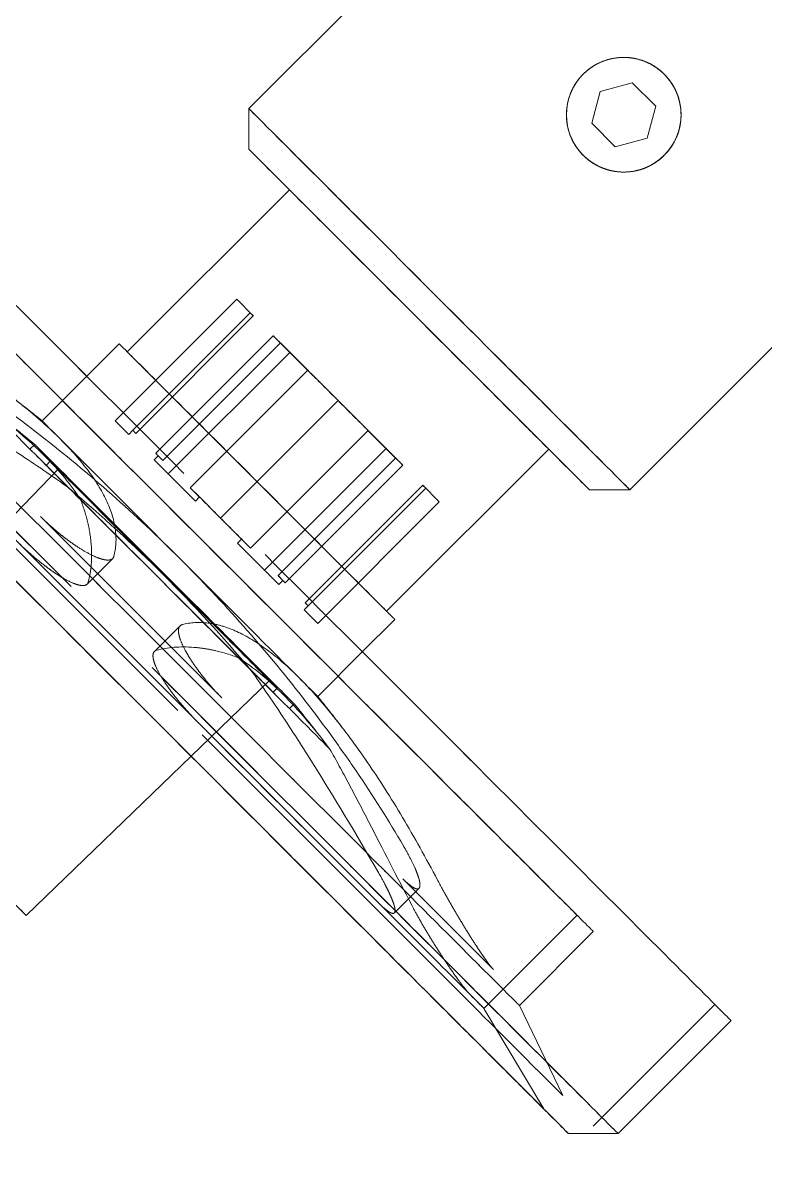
# Model space of a CAD drawing. Header units: millimetres. Extents: x -46397 to 283259, y -8690 to 23983.
# Drawn here: x 188569.5 to 188639.9, y -2192.1 to -2083.8 of the extents above; entities that cross this region are included whole.
import ezdxf

# ---------------------------------------------------------------- set-up
doc = ezdxf.new("R2010")
doc.units = ezdxf.units.MM
doc.linetypes.add('CENTER', pattern=[2, 1.25, -0.25, 0.25, -0.25])
doc.layers.add('mDƯỜNG TÂM', color=8, linetype='CENTER', lineweight=0)

# ---------------------------------------------------------------- blocks, each defined once
blk = doc.blocks.new('hhg')
at = {"layer": 'mDƯỜNG TÂM', "color": 8, "ltscale": 50}
for p, q in [((473.5372441760555, -657.0962291379328), (508.7773914966674, -621.8560818173355)), ((505.2416447065771, -653.829818721133), (505.2416233936674, -653.8298400340645)), ((505.2418969668506, -653.8295664608813), (505.2418756539118, -653.8295877738128)), ((509.8967104951444, -654.6419554974491), (506.8658543221536, -655.4540709613502)), ((509.896740668657, -654.6419253239364), (506.8658844956663, -655.4540407878376)), ((509.8969538948149, -654.6417120977785), (506.8661215189204, -655.4538211852705)), ((509.8969840683276, -654.6416819242659), (506.8661278953368, -655.453797388167)), ((509.896740668657, -654.6419253239364), (509.8967104951444, -654.6419554974491)), ((512.1154512042413, -656.8606962065605), (509.8967104951444, -654.6419554974564)), ((512.1154813777539, -656.8606660330406), (509.896740668657, -654.6419253239364)), ((509.8969538948149, -654.6417120977785), (509.8969840683276, -654.6416819242659)), ((512.1156946039409, -656.8604528068754), (509.8969538948149, -654.6417120977712)), ((512.1157247774536, -656.86042263337), (509.8969840683276, -654.6416819242659)), ((506.8658543221536, -655.4540709613575), (506.0537388582306, -658.4849271343628)), ((506.8658844956663, -655.4540407878376), (506.0537690317724, -658.4848969608429)), ((506.8660977218242, -655.4538275616796), (506.0539822579012, -658.484683734685)), ((506.8661278953368, -655.453797388167), (506.0540124314139, -658.4846535611723)), ((506.8658844956663, -655.4540407878376), (506.8658543221536, -655.4540709613502)), ((506.8660977218242, -655.4538275616796), (506.8661278953368, -655.453797388167)), ((473.5372441757645, -660.9392007759088), (473.5372441756772, -657.0962291390897)), ((511.3033357403474, -659.8915523795658), (512.1154512042413, -656.8606962065605)), ((511.30336591386, -659.8915222060459), (512.1154813777539, -656.8606660330406)), ((511.3035855164344, -659.891285182799), (512.1156946039409, -656.8604528068827)), ((511.3036093135306, -659.8912788063753), (512.1157247774536, -656.86042263337)), ((512.1154813777539, -656.8606660330406), (512.1154512042413, -656.8606962065533)), ((512.1156946039409, -656.8604528068754), (512.1157247774536, -656.8604226333628)), ((506.0537690317724, -658.4848969608502), (506.0537388582597, -658.4849271343628)), ((508.2724795673275, -660.7036678434597), (506.0537388582597, -658.4849271343555)), ((506.0537690317724, -658.4848969608502), (508.2725097408402, -660.7036376699543)), ((506.0539822579012, -658.484683734685), (506.0540124314139, -658.4846535611723)), ((506.0539822579012, -658.484683734685), (508.2727229670272, -660.7034244437891)), ((508.2727531405399, -660.7033942702765), (506.0540124314139, -658.4846535611723)), ((509.6611775637721, -693.2201625256421), (544.9013248843839, -657.9800152050375)), ((508.2724795673275, -660.7036678434597), (511.3033357403474, -659.8915523795586)), ((508.2725097408402, -660.703637669947), (511.30336591386, -659.8915222060459)), ((508.2727229670272, -660.7034244437891), (511.303579140018, -659.891308979888)), ((508.2727531405399, -660.7033942702765), (511.3036093135306, -659.8912788063753)), ((511.30336591386, -659.8915222060459), (511.3033357403474, -659.8915523795586)), ((511.303579140018, -659.891308979888), (511.3036093135306, -659.8912788063753)), ((508.2725097408402, -660.703637669947), (508.2724795673275, -660.7036678434597)), ((508.2727229670272, -660.7034244437891), (508.2727531405399, -660.7033942702765)), ((512.927587981656, -661.5157619940219), (512.9275666688336, -661.5157833068442)), ((512.9278402420459, -661.5155097336537), (512.9278189291945, -661.5155310464761)), ((462.0083581543877, -680.1540300705601), (477.3802158130857, -664.7821724118694)), ((460.855437774444, -686.687110742314), (472.384352685156, -675.1581958315874)), ((473.9607031056948, -676.734511677525), (472.384352685156, -675.1581958315874)), ((472.384352685156, -675.1581958315874), (473.960668531101, -676.7345462521043)), ((462.5269004873699, -687.5899508960574), (473.6715139377629, -676.4453374456425)), ((462.8160853586451, -687.879129424553), (473.9607031056948, -676.7345116775177)), ((475.8522106903838, -678.6259777751839), (464.707592943334, -689.7705955222191)), ((475.8521346287744, -678.6260538368151), (477.4284504746902, -680.2024042573321)), ((477.4285611109226, -680.2022936211215), (475.8522106903838, -678.6259777751839)), ((458.1656600857095, -682.4595394844582), (461.2397349380772, -679.3854646320979)), ((476.5320162667194, -679.3057749401996), (465.3873985196988, -690.4503926872276)), ((479.1312598101213, -681.9052070680555), (476.5319317937829, -679.3058594131435)), ((476.5320162667194, -679.3057749401996), (479.1313639216241, -681.9051029565526)), ((462.0083292654599, -680.1540589595024), (462.0083581543877, -680.1540300705601)), ((465.8996462001815, -691.7312085318335), (477.4285611109226, -680.202293621107)), ((477.4284504746902, -680.2024042573321), (481.9917264595279, -684.7656802421698)), ((481.9918370957603, -684.7655696059592), (477.4285611109226, -680.2022936211142)), ((467.9867461746035, -693.0497207035878), (479.1313639216241, -681.9051029565526)), ((453.9337167958729, -686.6914827742876), (458.1656600857095, -682.4595394844582)), ((470.8472193487105, -695.9101873529871), (481.9918370957603, -684.7655696059519)), ((481.9917264595279, -684.7656802421698), (486.5550024443655, -689.3289562270074)), ((486.5551130805979, -689.3288455907968), (481.9918370957603, -684.7655696059592)), ((460.855437774444, -686.687110742314), (462.1426033236785, -687.9742480597415)), ((462.142575091857, -687.9742762915484), (460.855437774444, -686.6871107423067)), ((462.1426033236785, -687.9742480597415), (462.5269004873699, -687.5899508960429)), ((462.8160507840803, -687.8791639991468), (462.5268722555484, -687.5899791278571)), ((462.5269004873699, -687.5899508960574), (462.8160853586451, -687.8791294245602)), ((484.8523037451378, -687.6260427800662), (473.7076859981171, -698.7706605270942)), ((487.4515472885396, -690.225474907922), (484.8521996336349, -687.6261468915691)), ((484.8523037451378, -687.6260427800662), (487.4516317615053, -690.2253904349782)), ((462.1425750918861, -687.9742762915484), (462.1426033236785, -687.9742480597415)), ((462.8160853586451, -687.8791294245602), (462.8160507840803, -687.8791639991396)), ((452.785197336867, -689.3771908880808), (453.2369661569828, -688.9254220679941)), ((464.7075168817246, -689.7706715838358), (464.707592943334, -689.7705955222191)), ((464.9353071021615, -689.9984668005636), (464.7075168817246, -689.7706715838358)), ((464.7075929433631, -689.7705955222191), (464.9353881600837, -689.9983857426414)), ((475.0261981698568, -700.8577605015162), (486.5551130805979, -689.3288455907896)), ((486.5550024443655, -689.3289562270147), (488.1313528649043, -690.9052720729378)), ((488.1314289265429, -690.9051960113211), (486.5551130805979, -689.3288455907896)), ((486.6033766311302, -704.7490485472954), (501.9752342898282, -689.3771908886047)), ((454.3223859916907, -690.9143795428754), (454.7066831553821, -690.530082379184)), ((464.5510099384701, -690.382763964255), (464.5510909963632, -690.3826829063328)), ((465.899535563949, -691.7313191680514), (464.5510099384701, -690.382763964255)), ((468.4659449106257, -694.297728514699), (464.5510099384701, -690.3827639642623)), ((464.9353881600837, -689.9983857426341), (464.5510909963923, -690.3826829063255)), ((464.5510909963923, -690.3826829063255), (465.8996462001815, -691.7312085318335)), ((464.5510909963923, -690.3826829063255), (468.466055546829, -694.2976178784738)), ((464.9353071021615, -689.9984668005636), (465.3873140467331, -690.4504771601787)), ((465.3873985196988, -690.4503926872349), (464.9353881600837, -689.9983857426414)), ((476.3070140144555, -701.3700081820061), (487.4516317615053, -690.2253904349709)), ((476.9868111794931, -702.049813758349), (488.1314289265138, -690.9051960113211)), ((448.2764666038565, -698.7026059934287), (455.4503907978651, -691.2737900216962)), ((468.4659449105966, -694.297728514699), (465.899535563949, -691.7313191680514)), ((465.8996462001815, -691.7312085318335), (468.466055546829, -694.2976178784738)), ((467.9866420631006, -693.0498248150907), (468.8502420743171, -693.9134313510076)), ((468.8503527105204, -693.9133207147897), (467.9867461746035, -693.0497207035805)), ((490.0228950241581, -692.7967035960173), (478.8782772771374, -703.9413213430453)), ((490.3120692560624, -693.0858927639274), (479.1674558056402, -704.2305062143423)), ((490.0228604495933, -692.7967381706112), (491.599210870103, -694.3730540165343)), ((491.599210870103, -694.3730540165343), (490.0228950241872, -692.7967035960028)), ((468.466055546829, -694.2976178784811), (468.8503527105204, -693.9133207147897)), ((470.8471087125072, -695.9102979891977), (468.8502420743171, -693.9134313510076)), ((468.8503527105204, -693.9133207147897), (470.8472193487105, -695.9101873529871)), ((505.8182059257815, -693.2201625259404), (509.6611775626079, -693.2201625260204)), ((468.466055546829, -694.2976178784957), (468.4659449105966, -694.2977285147063)), ((480.0702959593909, -705.9019689272609), (491.599210870103, -694.3730540165343)), ((470.8471087125072, -695.910297989205), (470.8472193487105, -695.9101873529944)), ((472.8439753506973, -697.9071646273878), (470.8471087125072, -695.9102979891977)), ((470.8472193487105, -695.9101873529871), (472.8440859869006, -697.9070539911845)), ((472.4596781870059, -698.2914617910865), (472.4597888232092, -698.2913511548759)), ((476.3746427374426, -702.2063967632421), (472.4596781870059, -698.2914617910792)), ((475.0260875336535, -700.8578711377413), (472.4596781870059, -698.2914617910938)), ((472.8440859869006, -697.9070539911845), (472.4597888232092, -698.2913511548759)), ((472.4597888232092, -698.2913511548759), (475.0261981698568, -700.8577605015162)), ((472.4597888232092, -698.2913511548832), (476.3747237953648, -702.2063157053126)), ((472.8439753506973, -697.9071646273878), (473.7075818866142, -698.770764638597)), ((473.7076859981171, -698.7706605270942), (472.8440859869006, -697.9070539911845)), ((460.6282099495875, -699.745473237519), (458.203156510659, -702.1705266764402)), ((476.3746427374426, -702.2063967632421), (475.0260875336535, -700.857871137734)), ((475.0261981698568, -700.8577605015234), (476.3747237953648, -702.2063157053199)), ((476.3069295415189, -701.37009265495), (476.758939901134, -701.8220995995507)), ((476.7590209590562, -701.8220185416212), (476.3070140144555, -701.3700081819989)), ((476.3747237953648, -702.2063157053199), (476.3746427374426, -702.2063967632421)), ((476.3747237953648, -702.2063157053126), (476.7590209590562, -701.8220185416212)), ((476.9867351178546, -702.0498898199803), (476.758939901134, -701.822099599558)), ((476.7590209590562, -701.8220185416212), (476.9868111794931, -702.0498137583418)), ((476.9868111794931, -702.049813758349), (476.9867351178546, -702.0498898199803)), ((478.8782427025726, -703.9413559176392), (478.8782772771374, -703.9413213430526)), ((479.1674275738478, -704.230534446142), (478.8782427025726, -703.9413559176392)), ((478.8782772771665, -703.9413213430453), (479.1674558056402, -704.2305062143278)), ((478.7831586419488, -704.6148033780191), (478.7831304101564, -704.6148316098261)), ((480.0702959593909, -705.9019689272609), (478.7831304101564, -704.6148316098333)), ((479.1674558056402, -704.230506214335), (478.7831586419488, -704.6148033780264)), ((478.7831586419488, -704.6148033780191), (480.0702959593909, -705.9019689272609)), ((486.6033477422025, -704.7490774362304), (486.6033766311302, -704.7490485472954)), ((467.0119507439085, -706.129179472402), (464.5868739769212, -708.5542562393966)), ((484.2978672172467, -708.5917466159881), (487.3719420696143, -705.517671763635)), ((480.06592392741, -712.8236899058174), (484.2978672172467, -708.5917466159881)), ((468.0548007082543, -718.4809400978265), (475.4836166799942, -711.3070159038252)), ((475.8430271588149, -712.4350207100142), (476.2273243225063, -712.0507235463228)), ((477.3802158136386, -713.9722093648161), (477.8319846336963, -713.5204405447366)), ((452.4143160375534, -733.5847805768863), (468.0548007082543, -718.4809400978265)), ((489.6762194321491, -731.0086477175137), (487.3357713992591, -733.3490957504255)), ((495.8353816835443, -742.4012974661455), (504.6653144361626, -733.571364713549)), ((499.1868729123089, -742.1241835469846), (506.2025030909572, -735.1085533683436)), ((495.8353816777526, -742.4012974482976), (501.495540243166, -751.92223167263)), ((499.1868729103298, -742.1241835358305), (503.3153814928082, -750.6676956166266)), ((506.2025030911609, -753.5548172256968), (517.731418001873, -742.0259023149774)), ((508.5559845116222, -754.2757131148101), (519.2686066566675, -743.563090969772)), ((503.8490216677601, -754.2757131157414), (508.5559845085372, -754.2757131158432))]:
    blk.add_line(p, q, dxfattribs=at)
for centre, radius, start, end in [((344.72083490761, -822.0365717939931), 173.9130434825741, 51.09918916982293, 52.30187912028894), ((344.7208349068242, -822.036571794968), 171.7391304402878, 50.81206682246898, 52.39474257062734), ((344.7208349074936, -822.0365717942404), 171.7391304392808, 37.60525743012399, 39.1879331779819), ((344.7208349077846, -822.0365717939931), 173.9130434824435, 37.69813667340108, 38.9008108303583)]:
    blk.add_arc(centre, radius, start, end, dxfattribs=at)
at = {"layer": 'mDƯỜNG TÂM', "color": 8, "ltscale": 50, "extrusion": (-2.391524499757962e-16, 2.391524499510722e-16, -0.9999999999999998)}
blk.add_ellipse((531.7582644755894, -634.9991422261155), major_axis=(18.06196669385136, -18.06196669385137), ratio=6.543008012455753e-06, start_param=1.201766566286625e-07, end_param=3.825859427976181, dxfattribs=at)
at = {"layer": 'mDƯỜNG TÂM', "color": 8, "ltscale": 50, "extrusion": (-4.292464070022489e-12, -4.291910572761325e-12, -1)}
blk.add_ellipse((531.7582644756185, -634.9991422261082), major_axis=(18.06196669385371, -18.06196669384854), ratio=6.543007831809464e-06, start_param=-2.457325999233616, end_param=-0.6842666540628994, dxfattribs=at)
at = {"layer": 'mDƯỜNG TÂM', "color": 8, "ltscale": 50}
for centre, major_axis, ratio, start_param, end_param in [((471.2314611942857, -695.525945507412), (-48.03714546236379, 48.03714546238438), 6.543007996211029e-06, -1.201774217918228e-07, 3.141592533412371), ((471.2314611942857, -695.5259455074047), (48.03714546236893, -48.03714546237924), 6.543007996211379e-06, -1.75838010818552e-10, 3.141592653413955), ((509.0845950312505, -657.6728116704617), (3.842971880081746, -3.842971393893269), 0.9999999999785946, -0.0245065149833863, 3.14159259033295), ((509.0845950312505, -657.6728116704617), (-3.842971636992961, 3.842971636992965), 0.9999999999785945, 1.634248292236627e-16, 3.096437920100171), ((491.5992108699284, -675.1581958317911), (18.06196669385492, -18.0619666938519), 6.543008006630667e-06, -6.543245366863459e-06, 3.141592653352332), ((491.5992108699284, -675.1581958317911), (-18.06196669385189, 18.06196669385493), 6.543008132676963e-06, 6.543043298987833e-06, 3.141586110616996), ((460.5188390492694, -706.2385676524354), (48.03714546236807, -48.03714546238126), 6.543007957638564e-06, -6.543003681080961e-06, 3.141592653594054), ((460.5188390492694, -706.2385676524427), (-48.03714546237094, 48.03714546237838), 6.5430080198771e-06, 6.543067559782084e-06, 3.141586110641468), ((489.6777250514424, -677.0796816502698), (-16.14048087533494, 16.1404808753864), 6.543007496317101e-06, 7.136291434012391e-11, 0.7045474185240024), ((489.6777250514715, -677.079681650248), (16.14048087535702, -16.14048087535733), 6.543008119957398e-06, -0.7045474183805824, 3.141592653662024), ((509.084595025226, -657.6728116640079), (3.841936076213085, -3.844006931258271), 0.9999999999785949, -0.04488529939234986, -0.02423701766278854), ((458.1653576288081, -708.5920490728895), (45.68366404187724, -45.68366404187722), 6.543008022298794e-06, -1.352598723815608, 3.141592653606442), ((489.6777250514715, -677.079681650248), (16.14048087535854, -16.14048087535777), 6.543007610177588e-06, -2.437045235383439, -0.7045474186991689), ((489.6777250514715, -677.0796816502407), (-12.29750923836642, 12.29750923836643), 6.543008039721089e-06, -1.198272432390013e-07, 3.14159253376255), ((489.6777250514715, -677.079681650248), (12.29750923837285, -12.29750923836257), 6.543008039722461e-06, 3.590446329546891e-10, 3.141592653948838), ((458.1653576288081, -708.5920490728822), (43.33018262137897, -43.33018262137905), 6.543008044108562e-06, -1.340539151296008, 3.141592653573818), ((481.9917817774694, -684.7656249239517), (-8.454537601224613, 8.454537601263477), 6.543007969686713e-06, 0.1784512939210037, 0.3178310685872334), ((481.9917817775859, -684.7656249239735), (-8.454537601329424, 8.454537601290461), 6.54300799534755e-06, -0.3178310680309471, -0.1784512933646948), ((481.9917817764217, -684.765624924461), (8.454537600198323, -8.454537601347903), 6.542939938954358e-06, -2.383561521944785, -2.272846396530733), ((481.9917817782261, -684.7656249230131), (-8.454537601609891, 8.454537600460329), 6.542939938699069e-06, -0.8687462576745384, -0.7580311322619813), ((474.3058385038166, -692.4515681978737), (-13.06610356576681, 13.06610356576682), 6.543008015110832e-06, -1.204920732078563e-07, 3.14159253309772), ((474.3058385038166, -692.4515681978737), (13.06610356576552, -13.06610356576553), 6.543008015112126e-06, 1.469236355212993e-11, 3.141592653604485), ((481.9917817775859, -684.765624924119), (8.454537601359347, -8.454537601396988), 6.543001513653904e-06, -1.915943808802255, -1.570796326947764), ((481.9917817777023, -684.7656249240026), (-8.454537601398114, 8.454537601358316), 6.543000927472648e-06, -1.5707963267949, -1.22564884494041), ((465.0827065752237, -701.6747001264521), (-16.13022969560547, 16.13022969562051), 6.543008063341221e-06, -1.007333986452363, -0.03986356481379749), ((481.9917817775859, -684.7656249241263), (8.454537601398114, -8.454537601358316), 6.543000927472648e-06, -1.5707963267949, -1.22564884494041), ((481.9917817777023, -684.7656249240026), (-8.454537601359347, 8.454537601396988), 6.543001513653904e-06, -1.915943808802255, -1.570796326947764), ((466.9998203616415, -699.7575863400634), (-13.0661035657661, 13.06610356576611), 6.543008015111476e-06, -1.570796326794898, 0.5235987755982587), ((470.8471640303032, -695.9102426708341), (-8.454537601071163, 8.454537601110022), 6.54300796966102e-06, 0.1784512933773498, 0.3178310680475562), ((470.8471640306525, -695.9102426711106), (-8.454537601432358, 8.454537601393396), 6.543007995399202e-06, -0.3178310685102002, -0.1784512938464243), ((466.9998203616415, -699.7575863400707), (13.06610356576123, -13.06610356577014), 6.543007818296949e-06, -2.617993877848011, -0.523598775454738), ((465.0827065752528, -701.6747001264521), (12.29750923836719, -12.29750923836852), 6.543008012384632e-06, -1.570796326794897, 4.71238898038469), ((465.5344753953395, -701.2229313063726), (12.29750923836719, -12.29750923836851), 6.543008012384629e-06, -1.570796326794897, 4.71238898038469), ((470.8471640297503, -695.9102426718673), (8.45453760075713, -8.454537601906708), 6.542939938942114e-06, -2.383561521587832, -2.272846396179271), ((470.8471640312928, -695.9102426701647), (-8.454537601793882, 8.454537600644317), 6.542939938556683e-06, -0.8687462570327051, -0.7580311316235266), ((481.9917817772366, -684.7656249252905), (8.454537601347962, -8.454537600198398), 6.542939938849254e-06, -0.8687462573603222, -0.7580311319462698), ((481.9917817786918, -684.765624923486), (-8.454537600460306, 8.454537601609887), 6.54293993901424e-06, -2.383561521577231, -2.272846396164674), ((470.8471640305361, -695.9102426711543), (8.454537601359347, -8.454537601396988), 6.543001513653904e-06, -1.915943808802255, -1.570796326947764), ((470.8471640306525, -695.9102426710306), (-8.454537601398114, 8.454537601358316), 6.543000927472648e-06, -1.5707963267949, -1.22564884494041), ((481.9917817777605, -684.7656249242136), (8.454537601263539, -8.454537601224578), 6.543007995372275e-06, -0.3178310680321079, -0.1784512933658781), ((481.9917817777314, -684.7656249241045), (8.454537601290417, -8.454537601329276), 6.543007969635787e-06, 0.1784512933735409, 0.3178310680397931), ((465.0827065752528, -701.6747001264594), (16.13022969561454, -16.13022969562235), 6.543007581510452e-06, -2.054531537666625, -1.087061116028512), ((462.3879575403989, -704.3694491612987), (35.73963622401868, -35.73963622401638), 6.543007689408056e-06, -1.813654714385249, -1.327937938630929), ((470.8471640305361, -695.9102426711543), (8.454537601398114, -8.454537601358316), 6.543000927472648e-06, -1.5707963267949, -1.22564884494041), ((470.8471640306525, -695.9102426710378), (-8.454537601359347, 8.454537601396988), 6.543001513653904e-06, -1.915943808802255, -1.570796326947764), ((458.1653576287208, -708.5920490729841), (45.68366404189575, -45.68366404189469), 6.543005712420418e-06, -1.788993929760658, -1.352598723835527), ((458.1653576288372, -708.5920490728749), (43.33018262140383, -43.33018262140445), 6.543008289690294e-06, -1.801053502311999, -1.340539151282665), ((466.9998203616415, -699.7575863400634), (13.06610356576568, -13.06610356576569), 6.543008015222747e-06, -0.5235987753951292, 1.570796326998028), ((470.8471640298376, -695.9102426719473), (8.454537601906724, -8.454537600757158), 6.542939938521881e-06, -0.8687462573547364, -0.7580311319461751), ((470.847164031642, -695.9102426704994), (-8.454537600495192, 8.454537601644775), 6.542939938882191e-06, -2.383561521559743, -2.272846396149471), ((470.8471640308562, -695.9102426713944), (8.454537601110106, -8.454537601071147), 6.54300799530717e-06, -0.3178310685044554, -0.1784512938342491), ((470.8471640306525, -695.9102426711179), (8.454537601314115, -8.454537601352975), 6.543007969735633e-06, 0.1784512938843434, 0.317831068548762), ((465.0827065752819, -701.6747001264375), (16.13022969559533, -16.1302296956305), 6.543007615390187e-06, 0.03986356488801614, 1.007333986526582), ((442.7934710811824, -723.9639356205225), (9.620844956368872, -9.620844956359953), 6.543007824682356e-06, -0.3594811034450753, 3.141592715635187), ((462.3879575403407, -704.3694491613569), (35.7396362240715, -35.73963622394318), 6.543008960904697e-06, 0.2807403876428341, 0.7664571778994664)]:
    blk.add_ellipse(centre, major_axis=major_axis, ratio=ratio, start_param=start_param, end_param=end_param, dxfattribs=at)
for centre, major_axis, ratio in [((509.0848686044337, -657.6725380972712), (-3.842971636989748, 3.842971636990162), 0.9999999999785946), ((468.9256782121374, -697.8317284895456), (-37.27682487880057, 37.27682487880459), 6.543008012409299e-06), ((468.9256782121374, -697.8317284895456), (-35.73963622400468, 35.73963622400854), 6.543008012409299e-06), ((459.7025462835736, -707.054860418124), (-43.61283521155592, 43.61283521156061), 6.5430080124093e-06), ((461.9100480335183, -704.8473586681866), (-37.27682487880057, 37.27682487880459), 6.543008012409299e-06), ((474.3058385038166, -692.4515681978737), (-12.2975092383672, 12.29750923836852), 6.5430080124093e-06), ((465.0827065752528, -701.6747001264521), (-10.7603205835713, 10.76032058357246), 6.5430080124093e-06), ((465.4670037389442, -701.2904029627607), (-10.7603205835713, 10.76032058357246), 6.5430080124093e-06), ((465.4670037389442, -701.2904029627607), (-10.0166129410642, 10.01661294106528), 6.543008012409296e-06)]:
    blk.add_ellipse(centre, major_axis=major_axis, ratio=ratio, dxfattribs=at)
at = {"layer": 'mDƯỜNG TÂM', "color": 8, "ltscale": 50, "extrusion": (-8.141502059754945e-13, -8.135879848491324e-13, -1)}
blk.add_ellipse((460.0957454595482, -706.6616612421421), major_axis=(35.73963622400819, -35.73963622401105), ratio=6.543007984544208e-06, start_param=-2.375135490052779, end_param=-0.7664571779163587, dxfattribs=at)
at = {"layer": 'mDƯỜNG TÂM', "color": 8, "ltscale": 50, "extrusion": (5.126499439607811e-12, 5.126984335464308e-12, -1)}
blk.add_ellipse((460.0957454595482, -706.6616612421421), major_axis=(35.73963622400009, -35.73963622401384), ratio=6.54300806126083e-06, start_param=-0.2807403877788621, end_param=1.327937938859847, dxfattribs=at)
at = {"layer": 'mDƯỜNG TÂM', "color": 8, "ltscale": 50}
for points, knots in [([(512.2681441793102, -662.0774919698815), (512.5018192060525, -661.908453968179), (512.7233672600414, -661.7198149453761), (513.1772893400048, -661.2662672219813), (513.4031760480138, -660.9918156173226), (513.8024300582474, -660.3945764859964), (513.9701677557605, -660.0798014256725), (514.173482086946, -659.5889500787089), (514.2333110149484, -659.421944354086), (514.3368092184537, -659.0810037340634), (514.3805120156903, -658.9064673750181), (514.484477803926, -658.3832868407262), (514.519083606865, -658.0318524652175), (514.5197073655727, -657.3233052252253), (514.4846171582467, -656.9642893921628), (514.347207990766, -656.270255031006), (514.2452864620136, -655.9315295008128), (513.9728878170718, -655.2708532026154), (513.8038565153256, -654.9540988926601), (513.410673060629, -654.3640532406862), (513.1836385350325, -654.0862105286287), (512.6765925370855, -653.5784961803802), (512.4018866468978, -653.3532121202079), (511.8113193743629, -652.9581183618066), (511.4918385850324, -652.7872675729668), (510.8353178688558, -652.5154556513589), (510.4967876900046, -652.412633452841), (509.9732959546964, -652.3082075191705), (509.7954459173488, -652.2817641058136), (509.4416291265807, -652.2468353543154), (509.264916024491, -652.238132352657), (508.7352665245708, -652.2377665126478), (508.3818564111134, -652.2717741834131), (507.6799076577881, -652.4105052079758), (507.3410280490643, -652.5131311716905), (506.6864194150839, -652.7829195225713), (506.3676818206441, -652.952305339335), (505.7726431352785, -653.348955705027), (505.4963121718902, -653.5751512558345), (505.2416447071882, -653.8298187205291)], [0.01488503739189216, 0.01488503739189216, 0.01488503739189216, 0.01488503739189216, 0.01567504898108966, 0.01567504898108966, 0.01665473954240778, 0.01665473954240778, 0.0176344301037259, 0.0176344301037259, 0.01812427538438497, 0.01812427538438497, 0.01861412066504405, 0.01861412066504405, 0.0195938112263622, 0.0195938112263622, 0.02057350178768035, 0.02057350178768035, 0.02155319234899851, 0.02155319234899851, 0.02253288291031666, 0.02253288291031666, 0.02351257347163482, 0.02351257347163482, 0.02449226403295297, 0.02449226403295297, 0.02547195459427112, 0.02547195459427112, 0.02645164515558928, 0.02645164515558928, 0.02694149043624836, 0.02694149043624836, 0.02743133571690743, 0.02743133571690743, 0.02841102627822556, 0.02841102627822556, 0.02939071683954369, 0.02939071683954369, 0.03037040740086181, 0.03037040740086181, 0.03135009796217994, 0.03135009796217994, 0.03135009796217994, 0.03135009796217994]), ([(505.2418756544939, -653.8295877732162), (505.4965431191958, -653.5749203085215), (505.7718677956145, -653.3497214793097), (506.3620478238154, -652.9556616380942), (506.6807423768332, -652.7854429836952), (507.0501715624414, -652.6328306138312), (507.0906760637881, -652.616661981112), (507.1313226729108, -652.6009978678485)], [0, 0, 0, 0, 0.000979690561318095, 0.000979690561318095, 0.00195938112263619, 0.00195938112263619, 0.002079547551765901, 0.002079547551765901, 0.002079547551765901, 0.002079547551765901]), ([(507.8765994293499, -652.3737695983145), (507.9260002513474, -652.3625138414791), (507.9755953478161, -652.35193858618), (508.3733893655008, -652.2728751436152), (508.7321169518982, -652.237733823451), (509.1449766985606, -652.2377824902724), (509.2044168162392, -652.2387562545046), (509.2638131702552, -652.2407022338521)], [0.002798905799232684, 0.002798905799232684, 0.002798905799232684, 0.002798905799232684, 0.002939071683954284, 0.002939071683954284, 0.00391876224527238, 0.00391876224527238, 0.0040836765536927, 0.0040836765536927, 0.0040836765536927, 0.0040836765536927]), ([(509.9554257842829, -652.3079325944127), (510.0173511108733, -652.3179937233872), (510.0792318484746, -652.3291467665185), (510.4914692155435, -652.4108198112008), (510.832924751041, -652.5144295835853), (511.3234407077543, -652.7170682997894), (511.4838025598146, -652.7926384807288), (511.7981350702175, -652.9601623285707), (511.9529628703021, -653.0527282640032), (512.1612129070272, -653.191713989152), (512.2196832268673, -653.2324127707689), (512.2772300370561, -653.2741644787748)], [0.004725561338387446, 0.004725561338387446, 0.004725561338387446, 0.004725561338387446, 0.004898452806590474, 0.004898452806590474, 0.005878143367908569, 0.005878143367908569, 0.006367988648567617, 0.006367988648567617, 0.006857833929226663, 0.006857833929226663, 0.007053299616827189, 0.007053299616827189, 0.007053299616827189, 0.007053299616827189]), ([(505.2416447071882, -653.8298187205291), (504.9869772425154, -654.0844861852311), (504.761778413289, -654.3598108616497), (504.5087535711355, -654.7387639871667), (504.454924110003, -654.8245335618267), (504.4034315467579, -654.911905869194)], [0, 0, 0, 0, 0.000979690561318095, 0.000979690561318095, 0.00125811373651714, 0.00125811373651714, 0.00125811373651714, 0.00125811373651714]), ([(504.5242998848262, -654.7165145927866), (504.5369719176088, -654.6969572038579), (504.5497682862915, -654.6774863552055), (504.7610126390064, -654.3605862013137), (504.987208189792, -654.0842552379181), (505.2418756544939, -653.8295877732162)], [0.03030658903649551, 0.03030658903649551, 0.03030658903649551, 0.03030658903649551, 0.03037040740086181, 0.03037040740086181, 0.03135009796217994, 0.03135009796217994, 0.03135009796217994, 0.03135009796217994]), ([(512.7705068187206, -653.6784258107145), (512.8231079156685, -653.7269822839662), (512.8747765050211, -653.7766021402276), (513.1770978723071, -654.0785611250976), (513.4074454430374, -654.3591584820169), (513.6442000933457, -654.7138108838335), (513.682222169009, -654.7732233726783), (513.7190443401341, -654.8332992459764)], [0.007639937078394683, 0.007639937078394683, 0.007639937078394683, 0.007639937078394683, 0.007837524490544766, 0.007837524490544766, 0.008817215051862868, 0.008817215051862868, 0.009011730714117375, 0.009011730714117375, 0.009011730714117375, 0.009011730714117375]), ([(503.7048320649483, -658.4419981926258), (503.6936104362831, -658.3635567905949), (503.6841007970215, -658.2849261139636), (503.6588922882802, -658.0295721926159), (503.6501892866218, -657.8528590905044), (503.6498234466126, -657.3232095905987), (503.6838311173778, -656.9697994771486), (503.8225621419551, -656.2678507238234), (503.9251881056698, -655.9289711150777), (504.0719549343921, -655.5728592482774), (504.0840947794495, -655.5441180611306), (504.0964980306453, -655.5154518626005)], [0.02672428101208977, 0.02672428101208977, 0.02672428101208977, 0.02672428101208977, 0.02694149043624836, 0.02694149043624836, 0.02743133571690743, 0.02743133571690743, 0.02841102627822556, 0.02841102627822556, 0.02939071683954369, 0.02939071683954369, 0.02947694388634281, 0.02947694388634281, 0.02947694388634281, 0.02947694388634281]), ([(504.0615222892375, -655.5978468664325), (503.9256032914273, -655.9268837742056), (503.8232605066441, -656.2653568988317), (503.7540936106816, -656.6133581563918), (503.7540876103449, -656.6133883473158), (503.7540816102992, -656.6134185383198)], [0.001959475147166179, 0.001959475147166179, 0.001959475147166179, 0.001959475147166179, 0.002939071683954284, 0.002939071683954284, 0.002939156676199356, 0.002939156676199356, 0.002939156676199356, 0.002939156676199356]), ([(504.2198516923818, -655.2500238633584), (504.1629490095656, -655.3642114966278), (504.1100724446878, -655.480321368399), (504.0615483813453, -655.5977837026803), (504.0615353351459, -655.5978152845128), (504.0615222892375, -655.5978468664325)], [0.001609768695944107, 0.001609768695944107, 0.001609768695944107, 0.001609768695944107, 0.00195938112263619, 0.00195938112263619, 0.001959475147166179, 0.001959475147166179, 0.001959475147166179, 0.001959475147166179]), ([(514.0229971548542, -655.4027917626081), (514.051881135325, -655.4656627786098), (514.0796069227508, -655.5291757770683), (514.1744297284167, -655.7581729285666), (514.235027104849, -655.9277954296631), (514.3381232615793, -656.2684076902879), (514.3810241931933, -656.4402328670185), (514.4843293434824, -656.9602391146473), (514.519577401923, -657.314837829028), (514.519639901293, -657.7294658988103), (514.5187379779527, -657.7870595340137), (514.5169294223888, -657.8445185467572)], [0.009606256327875519, 0.009606256327875519, 0.009606256327875519, 0.009606256327875519, 0.00979690561318097, 0.00979690561318097, 0.01028675089384003, 0.01028675089384003, 0.01077659617449908, 0.01077659617449908, 0.0117562867358172, 0.0117562867358172, 0.01191475573072974, 0.01191475573072974, 0.01191475573072974, 0.01191475573072974]), ([(503.7540816102992, -656.6134185383198), (503.6849259805458, -656.9613946737227), (503.6497907610319, -657.3200906746861), (503.6498740672832, -658.0268101072143), (503.6840331593121, -658.3786117360432), (503.8228767451947, -659.0794122815496), (503.9264865175646, -659.4208678170689), (504.1291252337687, -659.9113837737605), (504.2046954146936, -660.071745625828), (504.3722192625573, -660.3860781362382), (504.4647851979826, -660.5409059363374), (504.7628170610114, -660.9874636410896), (504.9880581300822, -661.2618778847464), (505.4906180590624, -661.7650409383277), (505.7712154159963, -661.9953885090581), (506.3630188039097, -662.390457606125), (506.6757078800583, -662.5576018550273), (507.1702298625314, -662.7623727944228), (507.3398523636279, -662.8229701708624), (507.6804646242526, -662.9260663276145), (507.8522898009978, -662.9689672592212), (508.3722960486193, -663.0722724095031), (508.7268947630073, -663.1075204679291), (509.4406913554121, -663.1076280628113), (509.7923864599725, -663.0728778762059), (510.4860581604007, -662.9356621815605), (510.8317021742114, -662.8313640283959), (511.1601867007266, -662.6956254203906)], [0.002939156676199356, 0.002939156676199356, 0.002939156676199356, 0.002939156676199356, 0.00391876224527238, 0.00391876224527238, 0.004898452806590474, 0.004898452806590474, 0.005878143367908569, 0.005878143367908569, 0.006367988648567617, 0.006367988648567617, 0.006857833929226663, 0.006857833929226663, 0.007837524490544766, 0.007837524490544766, 0.008817215051862868, 0.008817215051862868, 0.00979690561318097, 0.00979690561318097, 0.01028675089384003, 0.01028675089384003, 0.01077659617449908, 0.01077659617449908, 0.0117562867358172, 0.0117562867358172, 0.01273597729713532, 0.01273597729713532, 0.01371558735006179, 0.01371558735006179, 0.01371558735006179, 0.01371558735006179]), ([(504.4995225038147, -660.5899792949131), (504.3306918668677, -660.3244169937752), (504.1834305573138, -660.0413922119915), (503.927512585331, -659.4232609348837), (503.8246903868276, -659.0847307560325), (503.7356994607544, -658.6386153834464), (503.7189171735954, -658.5404558857554), (503.7048320649483, -658.4419981926258)], [0.02460683702411826, 0.02460683702411826, 0.02460683702411826, 0.02460683702411826, 0.02547195459427112, 0.02547195459427112, 0.02645164515558928, 0.02645164515558928, 0.02672428101208977, 0.02672428101208977, 0.02672428101208977, 0.02672428101208977]), ([(514.4447226918419, -658.5718857311658), (514.4360096285818, -658.6237586166753), (514.4265424069599, -658.6755228544862), (514.3477134772984, -659.0740297296506), (514.2434038188076, -659.4197020531283), (514.0918549435155, -659.7864299771536), (514.0756445865554, -659.8244329889203), (514.059017416148, -659.862219718947)], [0.01259007088684263, 0.01259007088684263, 0.01259007088684263, 0.01259007088684263, 0.01273597729713532, 0.01273597729713532, 0.01371566785845343, 0.01371566785845343, 0.01382964660831973, 0.01382964660831973, 0.01382964660831973, 0.01382964660831973]), ([(505.521745904698, -661.7763191137128), (505.4265145789832, -661.6936448982888), (505.3339697641786, -661.6075001825666), (504.9905531143595, -661.2645356031135), (504.7652690541872, -660.9898297129184), (504.5446194344549, -660.660013203953), (504.5218818128342, -660.625149389969), (504.4995225038147, -660.5899792949131)], [0.02316694379487368, 0.02316694379487368, 0.02316694379487368, 0.02316694379487368, 0.02351257347163482, 0.02351257347163482, 0.02449226403295297, 0.02449226403295297, 0.02460683702411826, 0.02460683702411826, 0.02460683702411826, 0.02460683702411826]), ([(513.6584857847774, -660.6083323498024), (513.6418351314787, -660.6342652533931), (513.6249517594988, -660.6600779183354), (513.4102968325315, -660.9822862087603), (513.1804837126692, -661.2626583687088), (512.9289942722535, -661.514355387575), (512.9285845479753, -661.5147653201493), (512.9281747614732, -661.5151751851081)], [0.01461047056321826, 0.01461047056321826, 0.01461047056321826, 0.01461047056321826, 0.01469535841977155, 0.01469535841977155, 0.01567504898108966, 0.01567504898108966, 0.01567664744537927, 0.01567664744537927, 0.01567664744537927, 0.01567664744537927]), ([(512.9281747614732, -661.5151751851081), (512.677428500494, -661.7659694501854), (512.4033853232395, -661.9914448257041), (511.8066334199975, -662.3903731242535), (511.4918583596591, -662.5581108217812), (511.0010070126737, -662.7614251529521), (510.8340012880508, -662.8212540809836), (510.4930606680573, -662.9247522844889), (510.3185243089683, -662.9684550817183), (509.7953437747201, -663.0724208699394), (509.4439093991823, -663.1070266729002), (508.7353621592047, -663.1076504316079), (508.3763463261421, -663.0725602242965), (507.682311964978, -662.9351510567794), (507.3435864347848, -662.8332295280343), (506.9422742211027, -662.6677674046005), (506.8719272098097, -662.6369890233182), (506.8022880598437, -662.6047473448343)], [0.01567664744537927, 0.01567664744537927, 0.01567664744537927, 0.01567664744537927, 0.01665473954240778, 0.01665473954240778, 0.0176344301037259, 0.0176344301037259, 0.01812427538438497, 0.01812427538438497, 0.01861412066504405, 0.01861412066504405, 0.0195938112263622, 0.0195938112263622, 0.02057350178768035, 0.02057350178768035, 0.02155319234899851, 0.02155319234899851, 0.02176368157448507, 0.02176368157448507, 0.02176368157448507, 0.02176368157448507]), ([(506.8022880598437, -662.6047473448343), (506.5478022207099, -662.4869249617623), (506.3027693568729, -662.349561305251), (505.8801926758024, -662.0679726539747), (505.6964486651705, -661.927985737515), (505.521745904698, -661.7763191137128)], [0.02176368157448507, 0.02176368157448507, 0.02176368157448507, 0.02176368157448507, 0.02253288291031666, 0.02253288291031666, 0.02316694379487368, 0.02316694379487368, 0.02316694379487368, 0.02316694379487368]), ([(511.1601867007266, -662.6956254203906), (511.160213696945, -662.6956142648341), (511.1602406930178, -662.695603109074), (511.2486981898546, -662.6590483956825), (511.335971201479, -662.6202755552949), (511.4220858396147, -662.5792684766348)], [0.01371558735006179, 0.01371558735006179, 0.01371558735006179, 0.01371558735006179, 0.01371566785845343, 0.01371566785845343, 0.01397938850418848, 0.01397938850418848, 0.01397938850418848, 0.01397938850418848]), ([(511.4220858396147, -662.5792684766348), (511.6558767512906, -662.4679391775353), (511.8811297859647, -662.340142260764), (512.1524470788427, -662.1593908790674), (512.2065191253205, -662.1219080638621), (512.259962499782, -662.083398926974)], [0.01397938850418848, 0.01397938850418848, 0.01397938850418848, 0.01397938850418848, 0.01469535841977155, 0.01469535841977155, 0.01487582271454239, 0.01487582271454239, 0.01487582271454239, 0.01487582271454239]), ([(455.6841999994067, -688.442051469443), (454.6447518653003, -687.4025797753202), (453.457024526957, -686.3416785580484), (451.4506530207582, -684.7183585439561), (450.7429759218649, -684.1709942905072), (449.2636016874458, -683.074513431704), (448.4909736361878, -682.5245603322692), (446.0755908575084, -680.8700651816398), (444.3355797754484, -679.7608585131893), (440.5970352490549, -677.5333267952374), (438.612145013758, -676.4232082691378), (436.5169519801566, -675.3203955757272)], [0.03241647060452169, 0.03241647060452169, 0.03241647060452169, 0.03241647060452169, 0.04048043844099137, 0.04048043844099137, 0.0445124223592262, 0.0445124223592262, 0.04854440627746104, 0.04854440627746104, 0.0566083741139307, 0.0566083741139307, 0.06467234195040036, 0.06467234195040036, 0.06467234195040036, 0.06467234195040036]), ([(439.7537728399038, -678.5571430716664), (442.1529027665674, -679.9587709172556), (444.521144134982, -681.4547976480171), (449.1991568509256, -684.6312979046706), (451.5089253709884, -686.3117674513851), (456.0708590353897, -689.8588279370597), (458.3230338467984, -691.7253839047698), (462.7681384973112, -695.6528327921988), (464.9198181976099, -697.6774131927814), (466.9999058532412, -699.7575008484419)], [2.186456701337001e-07, 2.186456701337001e-07, 2.186456701337001e-07, 2.186456701337001e-07, 0.008109361778076429, 0.008109361778076429, 0.01621850491048273, 0.01621850491048273, 0.02432764804288902, 0.02432764804288902, 0.03243679117529531, 0.03243679117529531, 0.03243679117529531, 0.03243679117529531]), ([(456.4673740714206, -693.0591891729273), (454.8957314315485, -691.9314252889453), (453.3036883063032, -690.8481526711112), (450.1008186516701, -688.7391299750379), (448.4898456315568, -687.7135931216326), (445.2611310810898, -685.7032968808708), (443.6543786172115, -684.7256026328396), (440.4708373530302, -682.8196363882016), (438.8924201052869, -681.8905092931673), (437.32862995498, -680.9822859565902)], [0.04399830170383984, 0.04399830170383984, 0.04399830170383984, 0.04399830170383984, 0.04937678668943274, 0.04937678668943274, 0.05475527167502563, 0.05475527167502563, 0.06013375666061853, 0.06013375666061853, 0.06551224164621143, 0.06551224164621143, 0.06551224164621143, 0.06551224164621143]), ([(460.7399228574941, -699.5439154885316), (460.9454320296645, -698.7524969655424), (460.9941321174265, -697.9294097848906), (460.7817232552916, -696.2160539623655), (460.5206283360021, -695.3257982631403), (459.6832943836926, -693.4735624512177), (459.1071164365858, -692.5115990286358), (457.6241022289032, -690.5102500503926), (456.7288168461819, -689.4866919934211), (455.6841999994067, -688.442051469443)], [2.0517406381887e-07, 2.0517406381887e-07, 2.0517406381887e-07, 2.0517406381887e-07, 0.008104271531678284, 0.008104271531678284, 0.01620833788929275, 0.01620833788929275, 0.02431240424690722, 0.02431240424690722, 0.03241647060452169, 0.03241647060452169, 0.03241647060452169, 0.03241647060452169]), ([(457.5806197848869, -694.1728001979718), (457.879521080933, -694.9178402380712), (458.1049759860034, -695.6589056557932), (458.4323723124107, -697.0858767251484), (458.5351782526704, -697.7736589056294), (458.6898584394075, -699.7426680492063), (458.589946621767, -700.9288125459716), (458.3147799725702, -701.9690583734555)], [0.04402766584718107, 0.04402766584718107, 0.04402766584718107, 0.04402766584718107, 0.04943433135595236, 0.04943433135595236, 0.05484099686472366, 0.05484099686472366, 0.06565432788226624, 0.06565432788226624, 0.06565432788226624, 0.06565432788226624]), ([(453.7931303053047, -695.7750758910624), (454.1482767611742, -696.130223498345), (454.5186239398608, -696.4763575886391), (455.096070376283, -696.982565181148), (455.2936930329306, -697.1502651417104), (455.6874827086867, -697.4736057055488), (455.8838865413563, -697.6295485749652), (456.275735646399, -697.9303442177406), (456.4711808740976, -698.0751962380236), (456.8610903450754, -698.3536578627827), (457.0549455510045, -698.4867478285523), (457.6194805768318, -698.858663413499), (457.9793653632223, -699.074728514679), (458.6611102382885, -699.4400025933646), (458.9712114115537, -699.583018137826), (459.3922578345228, -699.7408486100176), (459.5259493522462, -699.78408162298), (459.7733811968938, -699.8495340952504), (459.8871011091105, -699.8718755914961), (460.0951159337419, -699.8963835194081), (460.1894098346238, -699.898548888239), (460.3582818871946, -699.8824035737125), (460.43312193366, -699.8638642799197), (460.6225395595829, -699.7780604007348), (460.7042291925172, -699.6813722613879), (460.7399228574941, -699.5439154885316)], [2.030810197047427e-07, 2.030810197047427e-07, 2.030810197047427e-07, 2.030810197047427e-07, 0.001407776490902894, 0.001407776490902894, 0.002111563195844492, 0.002111563195844492, 0.00281534990078609, 0.00281534990078609, 0.003519136605727682, 0.003519136605727682, 0.004222923310669273, 0.004222923310669273, 0.005630496720552454, 0.005630496720552454, 0.007038070130435636, 0.007038070130435636, 0.007741856835377243, 0.007741856835377243, 0.008445643540318853, 0.008445643540318853, 0.009149430245260461, 0.009149430245260461, 0.00985321695020207, 0.00985321695020207, 0.01126079036008527, 0.01126079036008527, 0.01126079036008527, 0.01126079036008527]), ([(458.3147799725702, -701.9690583734555), (458.2782922351907, -702.1069973885024), (458.1977223370923, -702.2026031038404), (457.9523269706988, -702.3123829289179), (457.7849732305622, -702.3253130839657), (457.4811756573617, -702.280812930323), (457.37078152303, -702.2555433261077), (457.1314379710529, -702.1839285513342), (457.0016022883938, -702.1372036682369), (456.5892890910618, -701.9666069465238), (456.2873176548746, -701.8143815941585), (455.7931012442859, -701.5289115602864), (455.6201176428585, -701.4232718227722), (455.2674281338986, -701.1969482046625), (455.087589046394, -701.0762836156937), (454.7209240183001, -700.8202858216173), (454.5340988047246, -700.6849531811604), (454.1531527675397, -700.3992833993616), (453.9581983426469, -700.2482183719621), (453.3784181388619, -699.7848816694241), (452.993676841812, -699.4591059907034), (452.4189310982474, -698.9447786080564), (452.2291095533292, -698.7701714532523), (451.8591414177208, -698.4204121445873), (451.6780463916366, -698.2444167133726), (451.5009182244539, -698.0672879719277)], [2.051683436019238e-07, 2.051683436019238e-07, 2.051683436019238e-07, 2.051683436019238e-07, 0.001403400578906931, 0.001403400578906931, 0.002806595989470261, 0.002806595989470261, 0.003508193694751936, 0.003508193694751936, 0.004209791400033611, 0.004209791400033611, 0.005612986810596962, 0.005612986810596962, 0.006314584515878623, 0.006314584515878623, 0.007016182221160284, 0.007016182221160284, 0.007717779926441946, 0.007717779926441946, 0.008419377631723606, 0.008419377631723606, 0.009822573042286939, 0.009822573042286939, 0.0105241707475686, 0.0105241707475686, 0.01122576845285027, 0.01122576845285027, 0.01122576845285027, 0.01122576845285027]), ([(466.9999058532412, -699.7575008484419), (469.0768933142535, -701.8344883094396), (471.0836369267781, -703.9678489277358), (474.9569311270316, -708.3471622487777), (476.8234906525468, -710.5931071297309), (479.5145880298223, -714.0495454376578), (480.3881740921643, -715.2096087589161), (482.0838347467652, -717.5384107279024), (482.9068015292869, -718.7082942670022), (485.3018816835829, -722.2345510202213), (486.8003676254593, -724.6074682823382), (488.2002636300167, -727.0036338618083)], [0.03243679117529531, 0.03243679117529531, 0.03243679117529531, 0.03243679117529531, 0.04053384831595644, 0.04053384831595644, 0.04863090545661757, 0.04863090545661757, 0.05267943402694814, 0.05267943402694814, 0.05672796259727872, 0.05672796259727872, 0.06482501973793987, 0.06482501973793987, 0.06482501973793987, 0.06482501973793987]), ([(467.2134912131587, -706.0174838442181), (467.0759789862786, -706.0531919090354), (466.9796714734111, -706.1348216434635), (466.8654817401548, -706.3855632887717), (466.8487674152711, -706.5572615840647), (466.8853509584151, -706.8692760438644), (466.907609714428, -706.9826968762573), (466.9724742005055, -707.2285698705891), (467.0154296694091, -707.3619223359055), (467.1738659344264, -707.7852278791906), (467.3169838213653, -708.0951342628032), (467.5880225677392, -708.6015619904356), (467.6886851173476, -708.7786976184361), (467.9053411758505, -709.1397951735926), (468.0212424066849, -709.3237790529165), (468.2680028749455, -709.6985180081465), (468.3988610288943, -709.8892726274353), (468.6760296110879, -710.2777631035424), (468.8232250486035, -710.4765756062479), (469.2764458910096, -711.0672765191484), (469.596914988826, -711.458007528614), (470.1060326643346, -712.039311704073), (470.2798200083198, -712.2313780198965), (470.6286606621579, -712.6044775322298), (470.8046791839588, -712.7866253456814), (470.9823308106279, -712.9642763964075)], [2.050254823677189e-07, 2.050254823677189e-07, 2.050254823677189e-07, 2.050254823677189e-07, 0.001407301031639736, 0.001407301031639736, 0.002814397037797104, 0.002814397037797104, 0.003517945040875779, 0.003517945040875779, 0.004221493043954454, 0.004221493043954454, 0.005628589050111785, 0.005628589050111785, 0.006332137053190452, 0.006332137053190452, 0.007035685056269119, 0.007035685056269119, 0.007739233059347784, 0.007739233059347784, 0.008442781062426451, 0.008442781062426451, 0.009849877068583781, 0.009849877068583781, 0.01055342507166245, 0.01055342507166245, 0.01125697307474111, 0.01125697307474111, 0.01125697307474111, 0.01125697307474111]), ([(478.3153552322765, -711.0732067023055), (477.2768497733341, -710.034724781508), (476.2640856063517, -709.1486030097512), (474.2891304710356, -707.6797214986364), (473.3269425500766, -707.0969480466665), (471.9210567177506, -706.4564497030806), (471.461412923527, -706.2832990029274), (470.5621702549979, -706.017230028905), (470.1221055671049, -705.9240986290024), (468.8294645679125, -705.7626848302534), (468.0044161773403, -705.812102835429), (467.2134912131587, -706.0174838442181)], [0.03243683156882386, 0.03243683156882386, 0.03243683156882386, 0.03243683156882386, 0.04053388866947725, 0.04053388866947725, 0.04863094577013063, 0.04863094577013063, 0.05267947432045733, 0.05267947432045733, 0.05672800287078403, 0.05672800287078403, 0.06482505997143742, 0.06482505997143742, 0.06482505997143742, 0.06482505997143742]), ([(464.788348328264, -708.4426267291346), (465.8289451911696, -708.1673672237666), (467.0168478601554, -708.0670832110409), (468.6629201687756, -708.1971846484594), (469.0000895385165, -708.2362022421294), (469.6891514966846, -708.3423365458439), (470.0415398088517, -708.4095874273771), (471.111935763387, -708.6562124360426), (471.8448825010273, -708.8800183523927), (472.5846065037185, -709.1767869168325)], [-0.044215422039747, -0.044215422039747, -0.044215422039747, -0.044215422039747, -0.03340232872398638, -0.03340232872398638, -0.03069905539504622, -0.03069905539504622, -0.02799578206610607, -0.02799578206610607, -0.02258923540822575, -0.02258923540822575, -0.02258923540822575, -0.02258923540822575]), ([(468.6901187297772, -715.2564884772655), (468.3359950577142, -714.9023659532759), (467.9887589260761, -714.5350063344958), (467.4780116049806, -713.9646921775202), (467.308289111068, -713.7699154394213), (466.9796985062421, -713.382056651717), (466.8207114425604, -713.1889389887365), (466.5131199879688, -712.804209290407), (466.3645159275038, -712.6125975863324), (466.0779552369495, -712.2308182072738), (465.940196111449, -712.0407971779496), (465.5542532980035, -711.4882801376225), (465.328896109655, -711.1377117044394), (464.9437100783107, -710.4716802673138), (464.7915036736522, -710.1693603326057), (464.6216102552717, -709.7594312489091), (464.5746103591518, -709.6293833867894), (464.5022326796316, -709.3882211268574), (464.4768423014903, -709.2774472459059), (464.4470205144899, -709.0748127177285), (464.4425906427205, -708.982953658844), (464.4549520380679, -708.818307311747), (464.4719665177981, -708.7452341352255), (464.5544387090486, -708.5597481327422), (464.650456480158, -708.4791019898839), (464.788348328264, -708.4426267291346)], [2.030964063928403e-07, 2.030964063928403e-07, 2.030964063928403e-07, 2.030964063928403e-07, 0.001403824578971211, 0.001403824578971211, 0.002105635320253616, 0.002105635320253616, 0.002807446061536023, 0.002807446061536023, 0.003509256802818429, 0.003509256802818429, 0.004211067544100835, 0.004211067544100835, 0.005614689026665638, 0.005614689026665638, 0.00701831050923044, 0.00701831050923044, 0.007720121250512841, 0.007720121250512841, 0.00842193199179524, 0.00842193199179524, 0.009123742733077643, 0.009123742733077643, 0.009825553474360043, 0.009825553474360043, 0.01122917495692487, 0.01122917495692487, 0.01122917495692487, 0.01122917495692487]), ([(485.775120745122, -729.4287767467322), (483.9371994763496, -726.2642212223363), (482.0352562445623, -723.0717234481781), (479.0447222582297, -718.2692017870359), (478.0244935984374, -716.6662996046434), (475.9186669894843, -713.4677450994641), (474.8333410701016, -711.8719316292045), (473.6982175287849, -710.2900326302697)], [2.201003712595106e-07, 2.201003712595106e-07, 2.201003712595106e-07, 2.201003712595106e-07, 0.01074431363023515, 0.01074431363023515, 0.01611636039516711, 0.01611636039516711, 0.02148840716009906, 0.02148840716009906, 0.02148840716009906, 0.02148840716009906]), ([(491.4370111259632, -730.2404547215483), (490.3285142084933, -728.1344624409176), (489.2199727788975, -726.1537151821321), (487.0071760022838, -722.4394277898464), (485.9029110687261, -720.7058769175856), (483.7019510375685, -717.490074158246), (482.6052518326906, -716.0077735244486), (480.4218495816458, -713.3067550090054), (479.3554108277312, -712.1132387245161), (478.3153552322765, -711.0732067023055)], [2.58522515676251e-07, 2.58522515676251e-07, 2.58522515676251e-07, 2.58522515676251e-07, 0.008109401784092722, 0.008109401784092722, 0.01621854504566977, 0.01621854504566977, 0.02432768830724681, 0.02432768830724681, 0.03243683156882386, 0.03243683156882386, 0.03243683156882386, 0.03243683156882386]), ([(481.2001258694509, -717.7921110084644), (481.8125175840105, -718.8512663460497), (482.4195932099828, -719.9688186963322), (483.6523074699508, -722.2942410817122), (484.2777231081855, -723.5023212995802), (486.2052274903399, -727.241789265172), (487.559759618307, -729.8868635109611), (489.0118682410393, -732.6655976064794)], [1.232249327257819e-06, 1.232249327257819e-06, 1.232249327257819e-06, 1.232249327257819e-06, 0.005373279014266883, 0.005373279014266883, 0.01074532577920651, 0.01074532577920651, 0.02148941930908577, 0.02148941930908577, 0.02148941930908577, 0.02148941930908577]), ([(488.2002636300167, -727.0036338618083), (488.4436530587554, -727.420237216349), (488.6612320126151, -727.8157466414486), (489.0471953793894, -728.5666270683432), (489.2159142300661, -728.9237508344595), (489.4184099822305, -729.4016658609544), (489.4780892389535, -729.5525032891601), (489.5816446693789, -729.8370593682848), (489.625725631864, -729.9715333681816), (489.7313629858545, -730.3420279521597), (489.7665756230126, -730.5440212769536), (489.7665581898473, -730.779381420587), (489.7574770233477, -730.8467695520594), (489.7212636425975, -730.9549902601939), (489.6942924367031, -730.9960981339536), (489.622864779667, -731.0526420852548), (489.5784095369745, -731.0680799981201), (489.471459554683, -731.0724455494783), (489.4084887544159, -731.0610887227158), (489.1969980330614, -730.9870694060301), (489.0253449669399, -730.8856732722488), (488.7204433691804, -730.6529518741008), (488.6111696036824, -730.5619551648197), (488.3816866493726, -730.3567277509064), (488.2609096422675, -730.2420786165385), (488.1339687640429, -730.1151360013682)], [2.184819982061592e-07, 2.184819982061592e-07, 2.184819982061592e-07, 2.184819982061592e-07, 0.001407314710260744, 0.001407314710260744, 0.002814410938523282, 0.002814410938523282, 0.003517959052654551, 0.003517959052654551, 0.00422150716678582, 0.00422150716678582, 0.005628603395048328, 0.005628603395048328, 0.006332151509179586, 0.006332151509179586, 0.007035699623310842, 0.007035699623310842, 0.007739247737442098, 0.007739247737442098, 0.008442795851573355, 0.008442795851573355, 0.00984989207983587, 0.00984989207983587, 0.01055344019396713, 0.01055344019396713, 0.01125698830809839, 0.01125698830809839, 0.01125698830809839, 0.01125698830809839]), ([(485.8417566831631, -732.407348082219), (486.0947954087169, -732.6603902663264), (486.3199014677084, -732.8653761597452), (486.6173246358812, -733.1032386450534), (486.7102583845553, -733.1711204048843), (486.8783454556833, -733.2799443749027), (486.9536769616825, -733.3211479890961), (487.0875141743745, -733.3778526533206), (487.1460186052718, -733.3933524287349), (487.2460339773679, -733.3981553285048), (487.2873568435316, -733.3872197476958), (487.3827343717567, -733.3160335638167), (487.4101448246511, -733.2182400483944), (487.3928523845971, -732.9201170034939), (487.3484850652749, -732.7256446881293), (487.2317466045206, -732.3688822122713), (487.1840091328777, -732.2381005393545), (487.072867615323, -731.9581826838403), (487.0097978175909, -731.8097333892438), (486.8692258127849, -731.496356422751), (486.7917223451077, -731.331427541525), (486.6221809829585, -730.9848857393808), (486.5295451027341, -730.8021658403086), (486.2352196931024, -730.2398934859666), (486.0166804680193, -729.8446972589954), (485.775120745122, -729.4287767467322)], [2.736646251035235e-07, 2.736646251035235e-07, 2.736646251035235e-07, 2.736646251035235e-07, 0.001403895465199302, 0.001403895465199302, 0.0021057063654864, 0.0021057063654864, 0.0028075172657735, 0.0028075172657735, 0.003509328166060599, 0.003509328166060599, 0.004211139066347697, 0.004211139066347697, 0.005614760866921896, 0.005614760866921896, 0.007018382667496095, 0.007018382667496095, 0.007720193567783193, 0.007720193567783193, 0.008422004468070291, 0.008422004468070291, 0.009123815368357392, 0.009123815368357392, 0.009825626268644489, 0.009825626268644489, 0.01122924806921871, 0.01122924806921871, 0.01122924806921871, 0.01122924806921871]), ([(496.7284719751042, -738.709834014604), (496.6270998264081, -738.6084572653999), (496.4964587233262, -738.4535981877998), (496.2582333454338, -738.144127875923), (496.1709880871931, -738.0269580901877), (495.9859550540568, -737.7714728000938), (495.8881672371062, -737.63322269528), (495.6823676713684, -737.3363674967914), (495.5743552726926, -737.1777610449135), (495.3479459705413, -736.8399026890256), (495.2298145010718, -736.6610056340869), (494.8694714112207, -736.1080428127316), (494.6178368109977, -735.7125892837721), (494.0949854747159, -734.8732706935989), (493.832896786771, -734.444099053544), (493.4387602302013, -733.7867518535859), (493.3063674222212, -733.5639025410273), (493.0459897383698, -733.1215498911988), (492.9181605712511, -732.9023446911524), (492.667083864857, -732.4677662031972), (492.5438365729642, -732.252393111492), (492.3019914786564, -731.8255364687502), (492.1828038942185, -731.6129726477011), (491.8401422979077, -730.9950993195453), (491.6294212511275, -730.6060075993955), (491.4370111259632, -730.2404547215483)], [2.051511442940995e-07, 2.051511442940995e-07, 2.051511442940995e-07, 2.051511442940995e-07, 0.001407778708213763, 0.001407778708213763, 0.002111565486748495, 0.002111565486748495, 0.002815352265283227, 0.002815352265283227, 0.003519139043817959, 0.003519139043817959, 0.004222925822352691, 0.004222925822352691, 0.005630499379422152, 0.005630499379422152, 0.007038072936491614, 0.007038072936491614, 0.007741859715026335, 0.007741859715026335, 0.008445646493561056, 0.008445646493561056, 0.009149433272095777, 0.009149433272095777, 0.0098532200506305, 0.0098532200506305, 0.01126079360769996, 0.01126079360769996, 0.01126079360769996, 0.01126079360769996]), ([(489.0118682410393, -732.6655976064794), (489.2027852717438, -733.0309336800347), (489.4131157937227, -733.4174328091394), (489.8713219173369, -734.2308014787923), (490.1215127251635, -734.661270156379), (490.5067286893027, -735.3057757539063), (490.6374645658943, -735.5216337950988), (490.9035778901016, -735.9554716236016), (491.0398223969969, -736.1748250835881), (491.4491327413998, -736.8258461881196), (491.7202356336929, -737.2466924720138), (492.123471623112, -737.8586723709595), (492.2582367519499, -738.0607807773122), (492.5203908745607, -738.4492998346323), (492.6479973985697, -738.6360806729426), (492.8962405927887, -738.9949912851516), (493.0168780766835, -739.1671217105322), (493.2508465043793, -739.4963676737607), (493.3645598972216, -739.6539712833692), (493.684773130808, -740.0906311564249), (493.8738788474584, -740.3387056416323), (494.1193886090769, -740.6446399264896), (494.1941457833746, -740.7346137096174), (494.3270955676271, -740.8877772186097), (494.385700857878, -740.9514847646133), (494.4362598942243, -741.002046095462)], [2.585160842542756e-07, 2.585160842542756e-07, 2.585160842542756e-07, 2.585160842542756e-07, 0.001403454014850613, 0.001403454014850613, 0.002806649513616971, 0.002806649513616971, 0.003508247263000142, 0.003508247263000142, 0.004209845012383313, 0.004209845012383313, 0.005613040511149652, 0.005613040511149652, 0.006314638260532811, 0.006314638260532811, 0.00701623600991597, 0.00701623600991597, 0.007717833759299129, 0.007717833759299129, 0.008419431508682289, 0.008419431508682289, 0.009822627007448594, 0.009822627007448594, 0.01052422475683175, 0.01052422475683175, 0.01122582250621491, 0.01122582250621491, 0.01122582250621491, 0.01122582250621491])]:
    blk.add_open_spline(points, degree=3, knots=knots, dxfattribs=at)
for points in [[(507.1313226729108, -652.6009978678485), (507.3746474826185, -652.507227010683), (507.6230649203935, -652.4315363047426), (507.8765994293499, -652.3737695983145)], [(509.2638131702552, -652.2407022338521), (509.4949975731433, -652.2482764373417), (509.7255189801217, -652.2705791861008), (509.9554257842829, -652.3079325944127)], [(512.2772300370561, -653.2741644787748), (512.4499412431032, -653.3994709522958), (512.614334046084, -653.5342615347254), (512.7705068187206, -653.6784258107145)], [(504.0964980306453, -655.5154518626005), (504.2158375834115, -655.2396361705833), (504.3595621853601, -654.9707626143063), (504.5242998848262, -654.7165145927866)], [(504.2348859283375, -655.2200842145321), (504.2298438225989, -655.230049101694), (504.2248323347303, -655.2400291190643), (504.2198516923818, -655.2500238633584)], [(504.3881978646677, -654.937918202726), (504.3344117339875, -655.0303448506311), (504.2832408326212, -655.1245187525419), (504.2348859283375, -655.2200842145321)], [(504.4034315467579, -654.911905869194), (504.3983306652226, -654.9205610178542), (504.393252715643, -654.9292318941152), (504.3881978646677, -654.937918202726)], [(513.7190443401341, -654.8332992459764), (513.8315891277452, -655.0169175984993), (513.9329246105626, -655.2067331762009), (514.0229971548542, -655.4027917626081)], [(514.5169294223888, -657.8445185467572), (514.5092222680978, -658.089379960722), (514.4850503489142, -658.3317965828392), (514.4447226918419, -658.5718857311658)], [(514.059017416148, -659.862219718947), (513.9451111574308, -660.1210818667096), (513.811643485853, -660.369793727521), (513.6584857847774, -660.6083323498024)], [(512.259962499782, -662.083398926974), (512.2626913689892, -662.0814326140753), (512.2654185990687, -662.0794636253195), (512.2681441793102, -662.0774919698815)], [(448.965295693255, -685.5572808322613), (450.9809009616147, -687.0752206218895), (454.4236218189471, -690.0291450494624), (456.724450356036, -692.8189001990322), (457.5806197848869, -694.1728001979718)], [(473.6982175287849, -710.2900326302697), (471.0752555484069, -707.1693801248548), (465.5760681228421, -701.1813385788482), (459.5880265768501, -695.6821511532835), (456.4673740714206, -693.0591891729273)], [(472.5846065037185, -709.1767869168325), (473.9385065026581, -710.0329563456689), (476.728261652228, -712.3337848827723), (479.6821860797936, -715.7765057400902), (481.2001258694509, -717.7921110084644)]]:
    blk.add_open_spline(points, degree=3, dxfattribs=at)

msp = doc.modelspace()

# ---------------------------------------------------------------- block references
msp.add_blockref('hhg', (188117.3949597903, -1434.796404313744, -1.499105149169903))

doc.saveas('drawing.dxf')
